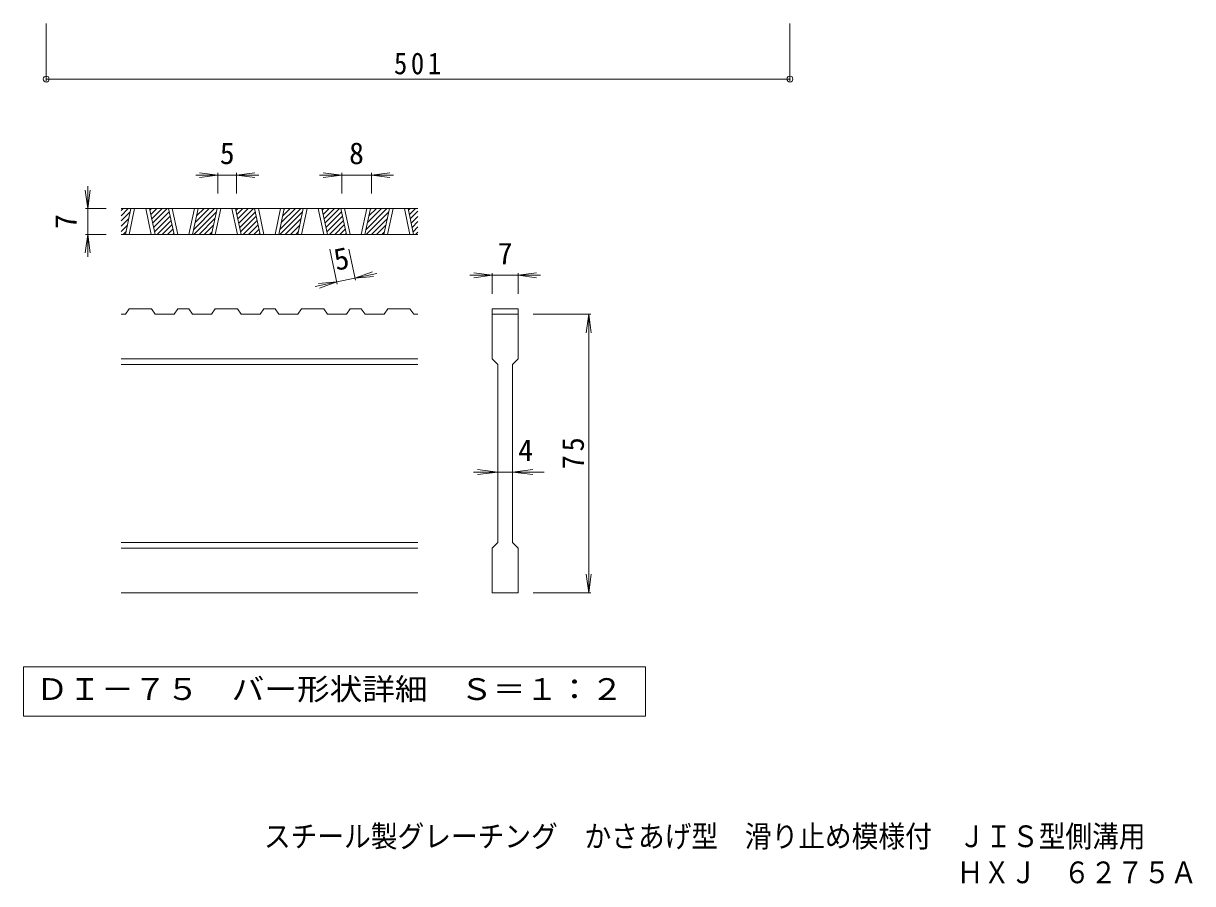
# Model space of a CAD drawing. Units: millimetres on the paper, enlarged 5 times, with parts at other scales. Extents: x -592 to 809, y -686 to 676.
# Drawn here: x -592 to 196, y -686 to -106 of the extents above; entities that cross this region are included whole.
import ezdxf
from ezdxf.enums import TextEntityAlignment as Align

# ---------------------------------------------------------------- set-up
doc = ezdxf.new("R2010")
doc.units = ezdxf.units.MM
doc.header["$LTSCALE"] = 5
doc.header["$PDMODE"] = 32
doc.header["$PDSIZE"] = 4
for name, color, linetype, lineweight in [('B-4', 7, 'Continuous', 9), ('D-0', 3, 'Continuous', 9), ('D-4', 7, 'Continuous', 9)]:
    doc.layers.add(name, color=color, linetype=linetype, lineweight=lineweight)
doc.layers.add('F-5_F-5ﾚｲﾔ', color=2, linetype='Continuous')
doc.styles.add('ＭＳ ゴシック', font='')
doc.styles.get('ＭＳ ゴシック').set_extended_font_data('MS Gothic')

msp = doc.modelspace()

# ---------------------------------------------------------------- linework, layer by layer
at = {"layer": 'B-4'}
for p, q in [((-576.483, -106.207), (-576.483, -145.207)), ((-75.483, -106.207), (-75.483, -145.207)), ((-576.483, -143.707), (-75.483, -143.707))]:
    msp.add_line(p, q, dxfattribs=at)
for p in [(-576.483, -143.707), (-75.483, -143.707)]:
    msp.add_point(p, dxfattribs=at)
at = {"layer": 'D-0'}
for p, q in [((-326.053, -230.873), (-526.053, -230.873)), ((-526.053, -232.193), (-524.732, -230.873)), ((-526.053, -235.729), (-521.197, -230.873)), ((-526.053, -239.264), (-519.924, -233.136)), ((-523.185, -248.373), (-519.44, -230.873)), ((-520.685, -248.373), (-516.94, -230.873)), ((-509.44, -230.873), (-505.695, -248.373)), ((-506.94, -230.873), (-503.195, -248.373)), ((-506.696, -232.012), (-505.557, -230.873)), ((-506.073, -234.925), (-502.021, -230.873)), ((-505.45, -237.837), (-498.486, -230.873)), ((-504.827, -240.749), (-494.95, -230.873)), ((-504.203, -243.661), (-493.674, -233.132)), ((-503.58, -246.574), (-493.05, -236.044)), ((-490.412, -248.373), (-494.157, -230.873)), ((-487.912, -248.373), (-491.657, -230.873)), ((-476.667, -230.873), (-480.412, -248.373)), ((-474.157, -230.873), (-477.902, -248.373)), ((-477.159, -244.901), (-463.131, -230.873)), ((-477.095, -248.373), (-461.858, -233.136)), ((-476.196, -240.403), (-466.666, -230.873)), ((-475.234, -235.905), (-470.202, -230.873)), ((-474.271, -231.407), (-473.737, -230.873)), ((-465.119, -248.373), (-461.374, -230.873)), ((-462.619, -248.373), (-458.874, -230.873)), ((-451.374, -230.873), (-447.629, -248.373)), ((-448.874, -230.873), (-445.129, -248.373)), ((-448.63, -232.012), (-447.491, -230.873)), ((-448.007, -234.925), (-443.955, -230.873)), ((-447.384, -237.837), (-440.42, -230.873)), ((-446.761, -240.749), (-436.884, -230.873)), ((-446.137, -243.661), (-435.608, -233.132)), ((-445.514, -246.574), (-434.984, -236.044)), ((-432.346, -248.373), (-436.091, -230.873)), ((-429.846, -248.373), (-433.591, -230.873)), ((-418.601, -230.873), (-422.346, -248.373)), ((-416.091, -230.873), (-419.836, -248.373)), ((-419.093, -244.901), (-405.065, -230.873)), ((-419.029, -248.373), (-403.792, -233.136)), ((-418.13, -240.403), (-408.6, -230.873)), ((-417.168, -235.905), (-412.136, -230.873)), ((-416.205, -231.407), (-415.671, -230.873)), ((-407.053, -248.373), (-403.308, -230.873)), ((-404.553, -248.373), (-400.808, -230.873)), ((-393.308, -230.873), (-389.563, -248.373)), ((-390.808, -230.873), (-387.063, -248.373)), ((-390.564, -232.012), (-389.425, -230.873)), ((-389.941, -234.925), (-385.889, -230.873)), ((-389.318, -237.837), (-382.354, -230.873)), ((-388.695, -240.749), (-378.818, -230.873)), ((-388.071, -243.661), (-377.542, -233.132)), ((-387.448, -246.574), (-376.918, -236.044)), ((-374.28, -248.373), (-378.025, -230.873)), ((-371.78, -248.373), (-375.525, -230.873)), ((-360.535, -230.873), (-364.28, -248.373)), ((-358.025, -230.873), (-361.77, -248.373)), ((-361.027, -244.901), (-346.999, -230.873)), ((-360.963, -248.373), (-345.726, -233.136)), ((-360.064, -240.403), (-350.534, -230.873)), ((-359.102, -235.905), (-354.07, -230.873)), ((-358.139, -231.407), (-357.605, -230.873)), ((-348.987, -248.373), (-345.242, -230.873)), ((-346.487, -248.373), (-342.742, -230.873)), ((-335.242, -230.873), (-331.497, -248.373)), ((-332.742, -230.873), (-328.997, -248.373)), ((-332.498, -232.012), (-331.359, -230.873)), ((-331.875, -234.925), (-327.823, -230.873)), ((-331.252, -237.837), (-326.053, -232.638)), ((-330.628, -240.749), (-326.053, -236.173)), ((-526.053, -242.8), (-520.887, -237.634)), ((-526.053, -246.336), (-521.85, -242.132)), ((-501.844, -248.373), (-492.427, -238.956)), ((-498.308, -248.373), (-491.804, -241.869)), ((-473.56, -248.373), (-462.821, -237.634)), ((-470.024, -248.373), (-463.784, -242.132)), ((-443.778, -248.373), (-434.361, -238.956)), ((-440.242, -248.373), (-433.738, -241.869)), ((-415.494, -248.373), (-404.755, -237.634)), ((-411.958, -248.373), (-405.717, -242.132)), ((-385.712, -248.373), (-376.295, -238.956)), ((-382.176, -248.373), (-375.672, -241.869)), ((-357.428, -248.373), (-346.689, -237.634)), ((-353.892, -248.373), (-347.651, -242.132)), ((-330.005, -243.661), (-326.053, -239.709)), ((-329.382, -246.574), (-326.053, -243.244)), ((-326.053, -248.373), (-526.053, -248.373)), ((-524.555, -248.373), (-522.812, -246.631)), ((-494.773, -248.373), (-491.181, -244.781)), ((-491.237, -248.373), (-490.558, -247.693)), ((-466.489, -248.373), (-464.746, -246.631)), ((-436.707, -248.373), (-433.115, -244.781)), ((-433.171, -248.373), (-432.492, -247.693)), ((-408.423, -248.373), (-406.68, -246.631)), ((-378.641, -248.373), (-375.049, -244.781)), ((-375.105, -248.373), (-374.425, -247.693)), ((-350.357, -248.373), (-348.614, -246.631)), ((-327.646, -248.373), (-326.053, -246.78)), ((-523.142, -302.123), (-520.642, -298.373)), ((-505.652, -298.373), (-520.642, -298.373)), ((-505.652, -298.373), (-503.152, -302.123)), ((-490.369, -302.123), (-487.869, -298.373)), ((-480.369, -298.373), (-487.869, -298.373)), ((-480.369, -298.373), (-477.859, -302.123)), ((-465.076, -302.123), (-462.576, -298.373)), ((-447.586, -298.373), (-462.576, -298.373)), ((-447.586, -298.373), (-445.086, -302.123)), ((-432.303, -302.123), (-429.803, -298.373)), ((-422.303, -298.373), (-429.803, -298.373)), ((-422.303, -298.373), (-419.793, -302.123)), ((-407.01, -302.123), (-404.51, -298.373)), ((-389.52, -298.373), (-404.51, -298.373)), ((-389.52, -298.373), (-387.02, -302.123)), ((-374.237, -302.123), (-371.737, -298.373)), ((-364.237, -298.373), (-371.737, -298.373)), ((-364.237, -298.373), (-361.727, -302.123)), ((-348.944, -302.123), (-346.444, -298.373)), ((-331.454, -298.373), (-346.444, -298.373)), ((-331.454, -298.373), (-328.954, -302.123)), ((-276.053, -298.373), (-276.053, -302.123)), ((-523.142, -302.123), (-526.053, -302.123)), ((-490.369, -302.123), (-503.152, -302.123)), ((-465.076, -302.123), (-477.859, -302.123)), ((-432.303, -302.123), (-445.086, -302.123)), ((-407.01, -302.123), (-419.793, -302.123)), ((-374.237, -302.123), (-387.02, -302.123)), ((-348.944, -302.123), (-361.727, -302.123)), ((-326.053, -302.123), (-328.954, -302.123)), ((-276.053, -302.123), (-258.553, -302.123)), ((-276.053, -332.123), (-276.053, -302.123)), ((-258.553, -302.123), (-258.553, -332.123)), ((-326.053, -332.123), (-526.053, -332.123)), ((-326.053, -335.873), (-526.053, -335.873)), ((-276.053, -332.123), (-272.303, -335.873)), ((-272.303, -455.873), (-272.303, -335.873)), ((-262.303, -335.873), (-258.553, -332.123)), ((-262.303, -335.873), (-262.303, -455.873)), ((-326.053, -455.873), (-526.053, -455.873)), ((-276.053, -459.623), (-272.303, -455.873)), ((-262.303, -455.873), (-258.553, -459.623)), ((-326.053, -459.623), (-526.053, -459.623)), ((-276.053, -489.623), (-276.053, -459.623)), ((-258.553, -459.623), (-258.553, -489.623)), ((-326.053, -489.623), (-526.053, -489.623)), ((-258.553, -489.623), (-276.053, -489.623))]:
    msp.add_line(p, q, dxfattribs=at)
msp.add_lwpolyline([(-276.053, -298.373), (-258.553, -298.373), (-258.553, -302.123)], dxfattribs=at)
at = {"layer": 'D-0', "color": 7}
msp.add_lwpolyline([(-591.88, -539.623), (-591.88, -572.849), (-172.726, -572.849), (-172.726, -539.623)], close=True, dxfattribs=at)
at = {"layer": 'D-4'}
for p, q in [((-460.803, -208.373), (-475.803, -208.373)), ((-460.803, -208.373), (-473.196, -206.741)), ((-460.803, -208.373), (-473.196, -210.005)), ((-460.803, -206.873), (-460.803, -220.873)), ((-448.303, -208.373), (-460.803, -208.373)), ((-448.303, -208.373), (-435.91, -206.741)), ((-448.303, -206.873), (-448.303, -220.873)), ((-448.303, -208.373), (-435.91, -210.005)), ((-448.303, -208.373), (-433.303, -208.373)), ((-377.454, -208.373), (-392.454, -208.373)), ((-377.454, -208.373), (-389.847, -206.741)), ((-377.454, -208.373), (-389.847, -210.005)), ((-377.454, -206.873), (-377.454, -220.873)), ((-357.454, -208.373), (-377.454, -208.373)), ((-357.454, -208.373), (-345.061, -206.741)), ((-357.454, -206.873), (-357.454, -220.873)), ((-357.454, -208.373), (-345.061, -210.005)), ((-357.454, -208.373), (-342.454, -208.373)), ((-548.553, -230.873), (-550.184, -218.48)), ((-548.553, -230.873), (-548.553, -215.873)), ((-548.553, -230.873), (-546.921, -218.48)), ((-550.053, -230.873), (-536.053, -230.873)), ((-548.553, -230.873), (-548.553, -248.373)), ((-548.553, -248.373), (-550.184, -260.766)), ((-550.053, -248.373), (-536.053, -248.373)), ((-548.553, -248.373), (-546.921, -260.766)), ((-548.553, -248.373), (-548.553, -263.373)), ((-380.406, -281.792), (-385.464, -258.152)), ((-368.182, -279.176), (-372.681, -258.152)), ((-368.496, -277.709), (-356.719, -273.52)), ((-368.496, -277.709), (-353.828, -274.57)), ((-276.053, -275.873), (-288.446, -274.242)), ((-276.053, -274.373), (-276.053, -288.373)), ((-258.553, -275.873), (-246.16, -274.242)), ((-258.553, -274.373), (-258.553, -288.373)), ((-380.72, -280.325), (-395.387, -283.464)), ((-380.72, -280.325), (-393.18, -281.323)), ((-380.72, -280.325), (-392.497, -284.514)), ((-368.496, -277.709), (-380.72, -280.325)), ((-368.496, -277.709), (-356.036, -276.711)), ((-276.053, -275.873), (-291.053, -275.873)), ((-276.053, -275.873), (-288.446, -277.505)), ((-258.553, -275.873), (-276.053, -275.873)), ((-258.553, -275.873), (-246.16, -277.505)), ((-258.553, -275.873), (-243.553, -275.873)), ((-209.553, -302.123), (-248.553, -302.123)), ((-211.053, -302.123), (-212.684, -314.516)), ((-211.053, -302.123), (-209.421, -314.516)), ((-211.053, -489.623), (-211.053, -302.123)), ((-272.303, -408.373), (-288.553, -408.373)), ((-272.303, -408.373), (-285.946, -406.741)), ((-272.303, -408.373), (-285.946, -410.005)), ((-262.303, -408.373), (-272.303, -408.373)), ((-262.303, -408.373), (-248.66, -406.741)), ((-262.303, -408.373), (-248.66, -410.005)), ((-262.303, -408.373), (-241.053, -408.373)), ((-211.053, -489.623), (-212.684, -477.23)), ((-211.053, -489.623), (-209.421, -477.23)), ((-209.553, -489.623), (-248.553, -489.623))]:
    msp.add_line(p, q, dxfattribs=at)

# ---------------------------------------------------------------- texts
at = {"layer": 'B-4', "color": 2, "insert": (-342.233, -140.707), "char_height": 14.66, "attachment_point": 7, "style": 'ＭＳ ゴシック'}
msp.add_mtext('\\T1.27;\\W0.9;501', dxfattribs=at)
at = {"layer": 'D-0', "color": 2, "style": 'ＭＳ ゴシック', "width": 1.1}
msp.add_text('ＤＩ－７５\u3000バー形状詳細\u3000Ｓ＝１：２', height=14.66, dxfattribs=at).set_placement((-583.553, -566.236), align=Align.BOTTOM_LEFT)
at = {"layer": 'D-4', "color": 2, "style": 'ＭＳ ゴシック'}
for s, p in [('5', (-459.553, -205.373)), ('8', (-372.454, -205.373)), ('7', (-272.303, -272.873)), ('4', (-258.553, -405.373))]:
    msp.add_text(s, height=14.66, dxfattribs=at).set_placement(p, align=Align.BOTTOM_LEFT)
for s, rotation, p in [('7', 90, (-551.553, -244.623)), ('5', 12.079, (-380.125, -277.13))]:
    msp.add_text(s, height=14.66, rotation=rotation, dxfattribs=at).set_placement(p, align=Align.BOTTOM_LEFT)
at = {"layer": 'D-4', "color": 2, "insert": (-214.053, -406.498), "char_height": 14.66, "attachment_point": 7, "rotation": 90, "style": 'ＭＳ ゴシック'}
msp.add_mtext('\\T1.27;\\W0.95;75', dxfattribs=at)
at = {"layer": 'F-5_F-5ﾚｲﾔ', "style": 'ＭＳ ゴシック', "width": 0.9}
for s, p in [('スチール製グレーチング\u3000かさあげ型\u3000滑り止め模様付\u3000ＪＩＳ型側溝用', (-429.828, -665.373)), ('ＨＸＪ\u3000６２７５Ａ', (36.832, -689.67))]:
    msp.add_text(s, height=14.66, dxfattribs=at).set_placement(p, align=Align.BOTTOM_LEFT)

doc.saveas('drawing.dxf')
